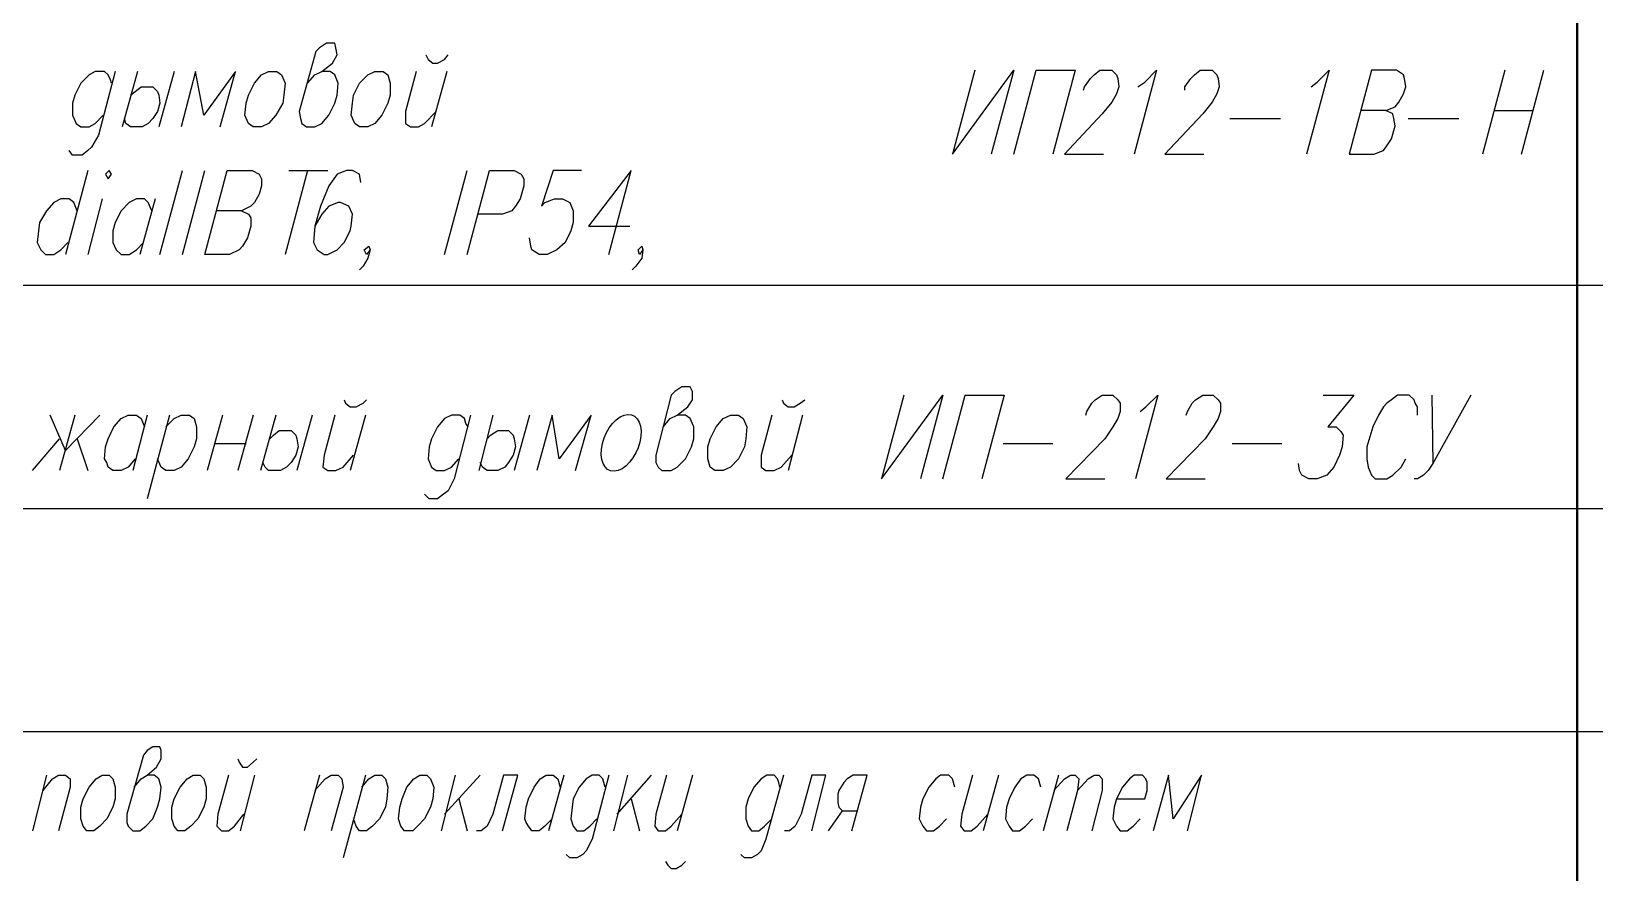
# Model space of a CAD drawing. Header units: millimetres. Extents: x 2185 to 8290, y 601 to 2456.
# Drawn here: x 4484.1 to 4559.8, y 1706.4 to 1747.1 of the extents above; entities that cross this region are included whole.
import ezdxf

# ---------------------------------------------------------------- set-up
doc = ezdxf.new("R2010")
doc.units = ezdxf.units.MM
for name, color, linetype in [('PDF _0', 7, 'Continuous'), ('PDF _ТаБлица', 7, 'Continuous'), ('PDF _Текст.', 7, 'Continuous')]:
    doc.layers.add(name, color=color, linetype=linetype)

msp = doc.modelspace()

# ---------------------------------------------------------------- linework, layer by layer
at = {"layer": 'PDF _0', "lineweight": 25}
for points in [[(4396.97, 1734.811), (4646.896, 1734.811)], [(4396.97, 1724.009), (4646.896, 1724.009)], [(4396.97, 1713.208), (4646.896, 1713.208)]]:
    msp.add_lwpolyline(points, dxfattribs=at)
at = {"layer": 'PDF _ТаБлица', "lineweight": 40}
msp.add_lwpolyline([(4558.939, 1551.182), (4558.939, 1830.026)], dxfattribs=at)
at = {"layer": 'PDF _Текст.', "lineweight": 25}
for points in [[(4497.5, 1744.584), (4497.843, 1744.984), (4498.186, 1745.156), (4498.701, 1745.556), (4498.929, 1745.956), (4498.872, 1746.299), (4498.815, 1746.527), (4498.415, 1746.527), (4498.072, 1746.299), (4497.9, 1746.127), (4497.1, 1743.213), (4497.157, 1742.87), (4497.215, 1742.641), (4497.443, 1742.47), (4497.843, 1742.47), (4498.186, 1742.641), (4498.529, 1743.041), (4498.815, 1743.613), (4498.929, 1744.013), (4498.986, 1744.584), (4498.815, 1744.984), (4498.586, 1745.156), (4498.186, 1745.156)], [(4503.216, 1745.956), (4503.33, 1745.727), (4503.558, 1745.556), (4503.787, 1745.556), (4504.13, 1745.727), (4504.301, 1745.956)], [(4488.185, 1745.156), (4487.384, 1742.07), (4487.042, 1741.498), (4486.87, 1741.327), (4486.584, 1741.098), (4486.127, 1741.098), (4485.956, 1741.327)], [(4488.013, 1744.584), (4487.956, 1744.756), (4487.842, 1744.984), (4487.67, 1745.156), (4487.213, 1745.156), (4486.927, 1744.984), (4486.527, 1744.584), (4486.241, 1744.013), (4486.127, 1743.613), (4486.127, 1743.041), (4486.299, 1742.641), (4486.527, 1742.47), (4486.927, 1742.47), (4487.213, 1742.641), (4487.613, 1743.041)], [(4489.27, 1745.156), (4488.527, 1742.47)], [(4491.042, 1745.156), (4490.299, 1742.47)], [(4493.271, 1742.47), (4494.014, 1745.156), (4492.471, 1743.041), (4492.071, 1745.156), (4491.385, 1742.47)], [(4502.758, 1745.156), (4502.244, 1743.213), (4502.244, 1742.641), (4502.473, 1742.47), (4502.873, 1742.47), (4503.158, 1742.641), (4503.73, 1743.213)], [(4504.244, 1745.156), (4503.501, 1742.47)], [(4529.791, 1745.213), (4528.705, 1741.155), (4531.677, 1745.213), (4530.591, 1741.155)], [(4531.677, 1741.155), (4532.763, 1745.213), (4534.649, 1745.213), (4533.563, 1741.155)], [(4535.049, 1744.241), (4535.106, 1744.413), (4535.392, 1744.813), (4535.564, 1744.984), (4535.849, 1745.213), (4536.421, 1745.213), (4536.649, 1744.984), (4536.707, 1744.813), (4536.764, 1744.413), (4536.649, 1744.07), (4536.421, 1743.67), (4535.964, 1743.098), (4534.135, 1741.155), (4536.021, 1741.155)], [(4537.678, 1744.413), (4538.021, 1744.641), (4538.593, 1745.213), (4537.507, 1741.155)], [(4539.964, 1744.241), (4539.964, 1744.413), (4540.25, 1744.813), (4540.421, 1744.984), (4540.707, 1745.213), (4541.279, 1745.213), (4541.507, 1744.984), (4541.565, 1744.813), (4541.622, 1744.413), (4541.507, 1744.07), (4541.279, 1743.67), (4540.822, 1743.098), (4538.993, 1741.155), (4540.879, 1741.155)], [(4546.08, 1744.413), (4546.365, 1744.641), (4546.937, 1745.213), (4545.851, 1741.155)], [(4549.68, 1743.27), (4550.137, 1743.441), (4550.309, 1743.67), (4550.537, 1744.07), (4550.652, 1744.413), (4550.595, 1744.813), (4550.537, 1744.984), (4550.194, 1745.213), (4548.994, 1745.213), (4547.908, 1741.155), (4549.109, 1741.155), (4549.566, 1741.327), (4549.737, 1741.555), (4549.966, 1741.898), (4550.137, 1742.527), (4550.08, 1742.87), (4550.023, 1743.098), (4549.68, 1743.27), (4548.48, 1743.27)], [(4555.452, 1745.213), (4554.367, 1741.155)], [(4556.253, 1741.155), (4557.338, 1745.213)], [(4488.928, 1744.013), (4489.156, 1744.184), (4489.442, 1744.413), (4489.842, 1744.413), (4490.013, 1744.413), (4490.242, 1744.184), (4490.299, 1744.013), (4490.356, 1743.613), (4490.242, 1743.213), (4490.013, 1742.87), (4489.785, 1742.641), (4489.499, 1742.47), (4488.928, 1742.47), (4488.699, 1742.641), (4488.642, 1742.87)], [(4542.136, 1742.87), (4544.594, 1742.87)], [(4550.766, 1742.87), (4553.224, 1742.87)], [(4554.938, 1743.27), (4556.824, 1743.27)], [(4486.87, 1740.355), (4485.784, 1736.297)], [(4490.356, 1736.297), (4491.442, 1740.355)], [(4491.442, 1736.297), (4492.528, 1740.355)], [(4494.3, 1738.412), (4494.643, 1738.24), (4494.757, 1738.069), (4494.757, 1737.669), (4494.586, 1737.097), (4494.357, 1736.697), (4494.186, 1736.526), (4493.728, 1736.297), (4492.528, 1736.297), (4493.614, 1740.355), (4494.814, 1740.355), (4495.157, 1740.183), (4495.271, 1739.955), (4495.271, 1739.612), (4495.157, 1739.212), (4494.929, 1738.812), (4494.757, 1738.64), (4494.3, 1738.412), (4493.1, 1738.412)], [(4497.5, 1740.355), (4496.414, 1736.297)], [(4496.586, 1740.355), (4498.472, 1740.355)], [(4500.072, 1739.783), (4500.015, 1740.183), (4499.672, 1740.355), (4499.386, 1740.355), (4498.929, 1740.183), (4498.529, 1739.612), (4498.129, 1738.64), (4497.843, 1737.669), (4497.786, 1736.869), (4497.958, 1736.526), (4498.3, 1736.297), (4498.472, 1736.297), (4498.929, 1736.526), (4499.272, 1736.869), (4499.558, 1737.44), (4499.615, 1737.669), (4499.672, 1738.24), (4499.501, 1738.64), (4499.101, 1738.812), (4498.986, 1738.812), (4498.529, 1738.64), (4498.186, 1738.24), (4497.843, 1737.669)], [(4504.13, 1736.297), (4505.216, 1740.355)], [(4505.216, 1736.297), (4506.302, 1740.355), (4507.502, 1740.355), (4507.845, 1740.183), (4507.959, 1739.955), (4507.959, 1739.612), (4507.788, 1738.983), (4507.559, 1738.64), (4507.388, 1738.412), (4506.93, 1738.24), (4505.73, 1738.24)], [(4510.76, 1740.355), (4509.388, 1740.355), (4508.816, 1738.64), (4508.988, 1738.812), (4509.445, 1738.983), (4509.845, 1738.983), (4510.188, 1738.812), (4510.36, 1738.412), (4510.36, 1737.84), (4510.245, 1737.44), (4509.959, 1736.869), (4509.559, 1736.526), (4509.102, 1736.297), (4508.702, 1736.297), (4508.359, 1736.526), (4508.302, 1736.697), (4508.245, 1737.097)], [(4512.074, 1736.297), (4513.16, 1740.355), (4511.103, 1737.669), (4513.103, 1737.669)], [(4486.356, 1738.412), (4486.184, 1738.812), (4485.956, 1738.983), (4485.556, 1738.983), (4485.213, 1738.812), (4484.87, 1738.412), (4484.527, 1737.84), (4484.47, 1737.44), (4484.413, 1736.869), (4484.584, 1736.526), (4484.813, 1736.297), (4485.213, 1736.297), (4485.556, 1736.526), (4485.899, 1736.869)], [(4487.556, 1738.983), (4486.87, 1736.297)], [(4489.956, 1738.412), (4489.785, 1738.812), (4489.613, 1738.983), (4489.213, 1738.983), (4488.87, 1738.812), (4488.47, 1738.412), (4488.185, 1737.84), (4488.07, 1737.44), (4488.07, 1736.869), (4488.242, 1736.526), (4488.47, 1736.297), (4488.87, 1736.297), (4489.213, 1736.526), (4489.556, 1736.869)], [(4490.128, 1738.983), (4489.385, 1736.297)], [(4500.529, 1736.526), (4500.358, 1736.297), (4500.244, 1736.526), (4500.472, 1736.697), (4500.529, 1736.526), (4500.415, 1736.126), (4500.187, 1735.726), (4500.015, 1735.554)], [(4513.732, 1736.526), (4513.56, 1736.297), (4513.503, 1736.526), (4513.674, 1736.697), (4513.732, 1736.526), (4513.674, 1736.126), (4513.389, 1735.726), (4513.217, 1735.554)], [(4514.703, 1727.953), (4515.046, 1728.353), (4515.389, 1728.524), (4515.903, 1728.925), (4516.132, 1729.267), (4516.132, 1729.668), (4516.018, 1729.896), (4515.618, 1729.896), (4515.275, 1729.668), (4515.103, 1729.496), (4514.36, 1726.581), (4514.36, 1726.238), (4514.474, 1726.01), (4514.646, 1725.838), (4515.103, 1725.838), (4515.389, 1726.01), (4515.789, 1726.41), (4516.075, 1726.981), (4516.189, 1727.381), (4516.189, 1727.953), (4516.018, 1728.353), (4515.789, 1728.524), (4515.389, 1728.524)], [(4499.272, 1729.267), (4499.329, 1729.096), (4499.558, 1728.925), (4499.844, 1728.925), (4500.187, 1729.096), (4500.358, 1729.267)], [(4520.475, 1729.267), (4520.533, 1729.096), (4520.761, 1728.925), (4521.047, 1728.925), (4521.333, 1729.096), (4521.561, 1729.267)], [(4526.362, 1729.496), (4525.276, 1725.438), (4528.248, 1729.496), (4527.162, 1725.438)], [(4528.248, 1725.438), (4529.334, 1729.496), (4531.22, 1729.496), (4530.134, 1725.438)], [(4535.164, 1728.524), (4535.221, 1728.696), (4535.449, 1729.096), (4535.621, 1729.267), (4535.964, 1729.496), (4536.478, 1729.496), (4536.707, 1729.267), (4536.821, 1729.096), (4536.821, 1728.696), (4536.707, 1728.353), (4536.478, 1727.953), (4536.078, 1727.381), (4534.192, 1725.438), (4536.078, 1725.438)], [(4537.793, 1728.696), (4538.078, 1728.925), (4538.65, 1729.496), (4537.564, 1725.438)], [(4540.021, 1728.524), (4540.079, 1728.696), (4540.307, 1729.096), (4540.479, 1729.267), (4540.822, 1729.496), (4541.336, 1729.496), (4541.565, 1729.267), (4541.679, 1729.096), (4541.679, 1728.696), (4541.565, 1728.353), (4541.336, 1727.953), (4540.936, 1727.381), (4539.05, 1725.438), (4540.936, 1725.438)], [(4546.651, 1729.496), (4548.137, 1729.496), (4546.88, 1727.953), (4547.28, 1727.953), (4547.508, 1727.724), (4547.623, 1727.553), (4547.565, 1726.981), (4547.451, 1726.581), (4547.165, 1726.01), (4546.823, 1725.61), (4546.365, 1725.438), (4545.965, 1725.438), (4545.622, 1725.61), (4545.508, 1725.838), (4545.451, 1726.181)], [(4551.223, 1728.524), (4551.223, 1728.925), (4551.109, 1729.096), (4551.052, 1729.267), (4550.823, 1729.496), (4550.252, 1729.496), (4549.966, 1729.267), (4549.737, 1729.096), (4549.566, 1728.925), (4549.337, 1728.524), (4549.051, 1727.953), (4548.766, 1726.981), (4548.766, 1726.41), (4548.823, 1726.01), (4548.994, 1725.61), (4549.166, 1725.438), (4549.737, 1725.438), (4550.023, 1725.61), (4550.423, 1726.01), (4550.652, 1726.41)], [(4553.795, 1729.496), (4551.966, 1726.181), (4551.738, 1725.838), (4551.509, 1725.61), (4551.223, 1725.438), (4551.052, 1725.438)], [(4551.909, 1729.496), (4551.966, 1726.181)], [(4487.442, 1728.524), (4485.784, 1726.81), (4485.041, 1728.524)], [(4486.241, 1728.524), (4485.498, 1725.838)], [(4489.156, 1726.41), (4488.813, 1726.01), (4488.47, 1725.838), (4488.07, 1725.838), (4487.842, 1726.01), (4487.785, 1726.238), (4487.67, 1726.41), (4487.727, 1726.981), (4487.842, 1727.381), (4488.127, 1727.953), (4488.47, 1728.353), (4488.813, 1728.524), (4489.213, 1728.524), (4489.442, 1728.353), (4489.613, 1727.953)], [(4489.728, 1728.524), (4489.042, 1725.838)], [(4490.814, 1728.524), (4489.728, 1724.467)], [(4490.642, 1727.953), (4491.042, 1728.353), (4491.385, 1728.524), (4491.785, 1728.524), (4492.014, 1728.353), (4492.128, 1727.953), (4492.128, 1727.381), (4492.014, 1726.981), (4491.728, 1726.41), (4491.385, 1726.01), (4491.042, 1725.838), (4490.642, 1725.838), (4490.414, 1726.01), (4490.242, 1726.41)], [(4493.385, 1728.524), (4492.642, 1725.838)], [(4494.871, 1728.524), (4494.128, 1725.838)], [(4495.957, 1728.524), (4495.214, 1725.838)], [(4497.729, 1728.524), (4496.986, 1725.838)], [(4498.815, 1728.524), (4498.3, 1726.581), (4498.243, 1726.01), (4498.472, 1725.838), (4498.872, 1725.838), (4499.215, 1726.01), (4499.729, 1726.581)], [(4500.301, 1728.524), (4499.558, 1725.838)], [(4505.387, 1728.524), (4504.587, 1725.438), (4504.301, 1724.867), (4504.073, 1724.695), (4503.787, 1724.467), (4503.387, 1724.467), (4503.158, 1724.695)], [(4505.273, 1727.953), (4505.159, 1728.124), (4505.102, 1728.353), (4504.873, 1728.524), (4504.473, 1728.524), (4504.13, 1728.353), (4503.787, 1727.953), (4503.501, 1727.381), (4503.387, 1726.981), (4503.33, 1726.41), (4503.501, 1726.01), (4503.73, 1725.838), (4504.13, 1725.838), (4504.473, 1726.01), (4504.816, 1726.41)], [(4506.473, 1728.524), (4505.787, 1725.838)], [(4508.245, 1728.524), (4507.502, 1725.838)], [(4510.474, 1725.838), (4511.217, 1728.524), (4509.674, 1726.41), (4509.331, 1728.524), (4508.588, 1725.838)], [(4519.961, 1728.524), (4519.447, 1726.581), (4519.447, 1726.01), (4519.675, 1725.838), (4520.075, 1725.838), (4520.418, 1726.01), (4520.933, 1726.581)], [(4521.447, 1728.524), (4520.761, 1725.838)], [(4495.671, 1727.381), (4495.843, 1727.553), (4496.129, 1727.782), (4496.586, 1727.782), (4496.7, 1727.782), (4496.929, 1727.553), (4496.986, 1727.381), (4497.043, 1726.981), (4496.929, 1726.581), (4496.7, 1726.238), (4496.472, 1726.01), (4496.186, 1725.838), (4495.614, 1725.838), (4495.443, 1726.01), (4495.329, 1726.238)], [(4506.187, 1727.381), (4506.359, 1727.553), (4506.702, 1727.782), (4507.102, 1727.782), (4507.216, 1727.782), (4507.445, 1727.553), (4507.502, 1727.381), (4507.559, 1726.981), (4507.445, 1726.581), (4507.216, 1726.238), (4507.045, 1726.01), (4506.702, 1725.838), (4506.187, 1725.838), (4505.959, 1726.01), (4505.845, 1726.238)], [(4484.184, 1725.838), (4485.498, 1727.381)], [(4486.356, 1727.381), (4486.87, 1725.838)], [(4493.043, 1727.153), (4494.528, 1727.153)], [(4531.163, 1727.153), (4533.563, 1727.153)], [(4542.25, 1727.153), (4544.651, 1727.153)], [(4489.099, 1710.522), (4489.442, 1710.922), (4489.728, 1711.093), (4490.185, 1711.493), (4490.414, 1711.893), (4490.414, 1712.293), (4490.356, 1712.465), (4490.013, 1712.465), (4489.728, 1712.293), (4489.556, 1712.065), (4488.756, 1709.207), (4488.756, 1708.807), (4488.813, 1708.636), (4489.042, 1708.407), (4489.385, 1708.407), (4489.671, 1708.636), (4490.013, 1708.979), (4490.242, 1709.55), (4490.356, 1709.95), (4490.414, 1710.522), (4490.299, 1710.922), (4490.071, 1711.093), (4489.728, 1711.093)], [(4494.128, 1711.893), (4494.186, 1711.722), (4494.357, 1711.493), (4494.586, 1711.493), (4494.871, 1711.722), (4495.043, 1711.893)], [(4484.87, 1711.093), (4484.184, 1708.407)], [(4484.698, 1710.35), (4485.156, 1710.922), (4485.441, 1711.093), (4485.784, 1711.093), (4486.013, 1710.922), (4486.013, 1710.522), (4485.441, 1708.407)], [(4493.671, 1711.093), (4493.157, 1709.207), (4493.1, 1708.636), (4493.328, 1708.407), (4493.671, 1708.407), (4493.957, 1708.636), (4494.414, 1709.207)], [(4494.929, 1711.093), (4494.243, 1708.407)], [(4498.072, 1711.093), (4497.329, 1708.407)], [(4497.843, 1710.35), (4498.358, 1710.922), (4498.643, 1711.093), (4498.986, 1711.093), (4499.158, 1710.922), (4499.215, 1710.522), (4498.643, 1708.407)], [(4500.301, 1711.093), (4499.215, 1707.092)], [(4500.129, 1710.522), (4500.472, 1710.922), (4500.758, 1711.093), (4501.101, 1711.093), (4501.272, 1710.922), (4501.387, 1710.522), (4501.33, 1709.95), (4501.272, 1709.55), (4500.987, 1708.979), (4500.644, 1708.636), (4500.358, 1708.407), (4500.015, 1708.407), (4499.844, 1708.636), (4499.729, 1708.979)], [(4504.644, 1711.093), (4503.959, 1708.407)], [(4505.845, 1711.093), (4504.13, 1709.207)], [(4506.93, 1708.407), (4507.673, 1711.093), (4506.988, 1711.093), (4506.473, 1709.207), (4506.187, 1708.636), (4505.902, 1708.407), (4505.673, 1708.407)], [(4509.331, 1708.979), (4508.988, 1708.636), (4508.702, 1708.407), (4508.359, 1708.407), (4508.188, 1708.636), (4508.073, 1708.807), (4508.016, 1708.979), (4508.073, 1709.55), (4508.188, 1709.95), (4508.474, 1710.522), (4508.759, 1710.922), (4509.045, 1711.093), (4509.388, 1711.093), (4509.617, 1710.922), (4509.731, 1710.522)], [(4509.902, 1711.093), (4509.159, 1708.407)], [(4512.074, 1711.093), (4511.274, 1708.007), (4510.988, 1707.435), (4510.817, 1707.264), (4510.531, 1707.092), (4510.188, 1707.092), (4510.017, 1707.264)], [(4511.903, 1710.522), (4511.846, 1710.75), (4511.788, 1710.922), (4511.617, 1711.093), (4511.274, 1711.093), (4510.988, 1710.922), (4510.645, 1710.522), (4510.36, 1709.95), (4510.302, 1709.55), (4510.245, 1708.979), (4510.36, 1708.636), (4510.531, 1708.407), (4510.874, 1708.407), (4511.16, 1708.636), (4511.503, 1708.979)], [(4512.989, 1711.093), (4512.303, 1708.407)], [(4514.132, 1711.093), (4512.474, 1709.207)], [(4514.875, 1711.093), (4514.36, 1709.207), (4514.303, 1708.636), (4514.474, 1708.407), (4514.817, 1708.407), (4515.103, 1708.636), (4515.618, 1709.207)], [(4516.132, 1711.093), (4515.389, 1708.407)], [(4520.533, 1711.093), (4519.675, 1708.007), (4519.447, 1707.435), (4519.275, 1707.264), (4518.99, 1707.092), (4518.647, 1707.092), (4518.475, 1707.264)], [(4520.361, 1710.522), (4520.304, 1710.75), (4520.247, 1710.922), (4520.075, 1711.093), (4519.732, 1711.093), (4519.447, 1710.922), (4519.104, 1710.522), (4518.818, 1709.95), (4518.704, 1709.55), (4518.704, 1708.979), (4518.818, 1708.636), (4518.99, 1708.407), (4519.332, 1708.407), (4519.618, 1708.636), (4519.961, 1708.979)], [(4521.904, 1708.407), (4522.59, 1711.093), (4521.904, 1711.093), (4521.39, 1709.207), (4521.104, 1708.636), (4520.818, 1708.407), (4520.59, 1708.407)], [(4523.847, 1708.407), (4524.59, 1711.093), (4523.905, 1711.093), (4523.619, 1710.922), (4523.447, 1710.75), (4523.219, 1710.35), (4523.162, 1710.179), (4523.162, 1709.779), (4523.219, 1709.55), (4523.39, 1709.379), (4524.133, 1709.379)], [(4528.82, 1710.522), (4528.705, 1710.922), (4528.534, 1711.093), (4528.134, 1711.093), (4527.905, 1710.922), (4527.562, 1710.522), (4527.277, 1709.95), (4527.162, 1709.55), (4527.105, 1708.979), (4527.277, 1708.636), (4527.448, 1708.407), (4527.791, 1708.407), (4528.077, 1708.636), (4528.42, 1708.979)], [(4529.677, 1711.093), (4529.163, 1709.207), (4529.105, 1708.636), (4529.277, 1708.407), (4529.62, 1708.407), (4529.906, 1708.636), (4530.42, 1709.207)], [(4530.934, 1711.093), (4530.191, 1708.407)], [(4532.992, 1710.522), (4532.877, 1710.922), (4532.649, 1711.093), (4532.306, 1711.093), (4532.02, 1710.922), (4531.734, 1710.522), (4531.449, 1709.95), (4531.334, 1709.55), (4531.277, 1708.979), (4531.449, 1708.636), (4531.62, 1708.407), (4531.963, 1708.407), (4532.249, 1708.636), (4532.592, 1708.979)], [(4533.849, 1711.093), (4533.106, 1708.407)], [(4533.62, 1710.35), (4534.135, 1710.922), (4534.421, 1711.093), (4534.649, 1711.093), (4534.821, 1710.922), (4534.763, 1710.35), (4534.249, 1708.407)], [(4534.763, 1710.35), (4535.278, 1710.922), (4535.564, 1711.093), (4535.792, 1711.093), (4535.964, 1710.922), (4535.964, 1710.35), (4535.449, 1708.407)], [(4536.649, 1709.95), (4538.021, 1709.95), (4538.135, 1710.35), (4538.135, 1710.75), (4538.078, 1710.922), (4537.907, 1711.093), (4537.507, 1711.093), (4537.278, 1710.922), (4536.935, 1710.522), (4536.649, 1709.95), (4536.535, 1709.55), (4536.478, 1708.979), (4536.649, 1708.636), (4536.821, 1708.407), (4537.164, 1708.407), (4537.45, 1708.636), (4537.793, 1708.979)], [(4540.079, 1708.407), (4540.764, 1711.093), (4539.393, 1708.979), (4539.164, 1711.093), (4538.421, 1708.407)], [(4504.816, 1709.95), (4505.216, 1708.407)], [(4513.16, 1709.95), (4513.56, 1708.407)], [(4522.704, 1708.407), (4523.39, 1709.379)], [(4514.817, 1706.921), (4514.932, 1706.75), (4515.103, 1706.578), (4515.332, 1706.578), (4515.618, 1706.75), (4515.789, 1706.921)]]:
    msp.add_lwpolyline(points, dxfattribs=at)
for points in [[(4495.614, 1745.156), (4496.014, 1745.156), (4496.243, 1744.984), (4496.414, 1744.584), (4496.357, 1744.013), (4496.3, 1743.613), (4495.957, 1743.041), (4495.614, 1742.641), (4495.271, 1742.47), (4494.871, 1742.47), (4494.643, 1742.641), (4494.471, 1743.041), (4494.528, 1743.613), (4494.643, 1744.013), (4494.929, 1744.584), (4495.271, 1744.984)], [(4500.758, 1745.156), (4501.158, 1745.156), (4501.387, 1744.984), (4501.501, 1744.584), (4501.501, 1744.013), (4501.387, 1743.613), (4501.101, 1743.041), (4500.758, 1742.641), (4500.415, 1742.47), (4500.015, 1742.47), (4499.786, 1742.641), (4499.615, 1743.041), (4499.672, 1743.613), (4499.729, 1744.013), (4500.015, 1744.584), (4500.415, 1744.984)], [(4487.727, 1740.183), (4487.842, 1739.955), (4488.013, 1740.183), (4487.899, 1740.355)], [(4517.961, 1728.524), (4518.361, 1728.524), (4518.589, 1728.353), (4518.761, 1727.953), (4518.704, 1727.381), (4518.647, 1726.981), (4518.361, 1726.41), (4517.961, 1726.01), (4517.618, 1725.838), (4517.218, 1725.838), (4516.989, 1726.01), (4516.875, 1726.41), (4516.875, 1726.981), (4516.989, 1727.381), (4517.275, 1727.953), (4517.618, 1728.353)], [(4487.556, 1711.093), (4487.899, 1711.093), (4488.07, 1710.922), (4488.185, 1710.522), (4488.185, 1709.95), (4488.07, 1709.55), (4487.785, 1708.979), (4487.442, 1708.636), (4487.156, 1708.407), (4486.813, 1708.407), (4486.641, 1708.636), (4486.527, 1708.979), (4486.527, 1709.55), (4486.641, 1709.95), (4486.927, 1710.522), (4487.27, 1710.922)], [(4491.957, 1711.093), (4492.3, 1711.093), (4492.471, 1710.922), (4492.585, 1710.522), (4492.585, 1709.95), (4492.471, 1709.55), (4492.185, 1708.979), (4491.842, 1708.636), (4491.557, 1708.407), (4491.214, 1708.407), (4491.042, 1708.636), (4490.928, 1708.979), (4490.928, 1709.55), (4491.042, 1709.95), (4491.328, 1710.522), (4491.671, 1710.922)], [(4502.93, 1711.093), (4503.273, 1711.093), (4503.444, 1710.922), (4503.616, 1710.522), (4503.558, 1709.95), (4503.444, 1709.55), (4503.158, 1708.979), (4502.815, 1708.636), (4502.587, 1708.407), (4502.187, 1708.407), (4502.015, 1708.636), (4501.901, 1708.979), (4501.958, 1709.55), (4502.073, 1709.95), (4502.301, 1710.522), (4502.644, 1710.922)]]:
    msp.add_lwpolyline(points, close=True, dxfattribs=at)
msp.add_ellipse((4512.673, 1727.183), major_axis=(0.561, 1.336), ratio=0.589085, start_param=0.469595, end_param=6.75278, dxfattribs=at)

doc.saveas('drawing.dxf')
